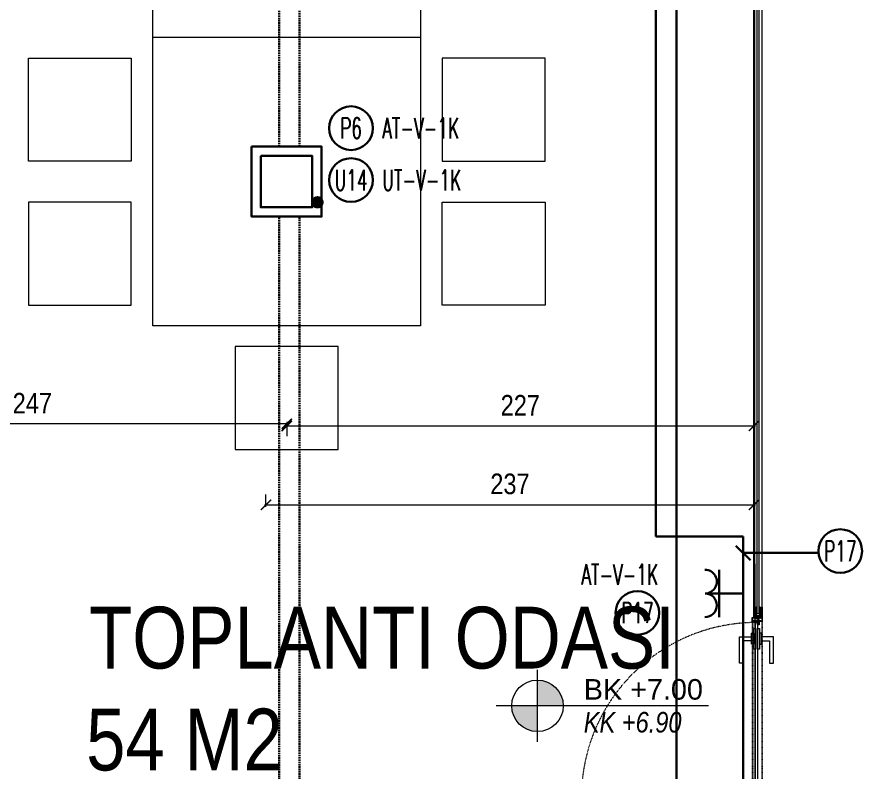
# Model space of a CAD drawing. Extents: x -1439 to 34962, y -872 to 8330.
# Drawn here: x 16938.9 to 17349.4, y 1810.6 to 2177.5 of the extents above; entities that cross this region are included whole.
import ezdxf
from ezdxf.enums import TextEntityAlignment as Align

# ---------------------------------------------------------------- set-up
doc = ezdxf.new("R2010")
doc.units = 0
for name, pattern in [('DASHDOT', [1, 0.5, -0.25, 0, -0.25]), ('DOT2', [0.125, 0, -0.125]), ('HIDDEN', [0.375, 0.25, -0.125])]:
    doc.linetypes.add(name, pattern=pattern)
doc.layers.get('0').update_dxf_attribs({"color": 9, "lineweight": 9})
doc.layers.get('Defpoints').update_dxf_attribs({"color": 9, "lineweight": 9})
for name, color, linetype, lineweight in [('0 @ 1', 9, 'Continuous', 9), ('05', 9, 'Continuous', 9), ('06C', 9, 'Continuous', 9), ('06D', 9, 'Continuous', 9), ('07K', 9, 'Continuous', 9), ('10', 9, 'Continuous', 9), ('15', 9, 'Continuous', 9), ('20', 9, 'DOT2', 9), ('21', 9, 'Continuous', 9), ('E-KABLO', 7, 'Continuous', 30), ('E-LINYE', 7, 'Continuous', 30), ('E-YAZI', 7, 'Continuous', 30), ('E-ÇİFTLİ PRİZ', 7, 'Continuous', 30)]:
    doc.layers.add(name, color=color, linetype=linetype, lineweight=lineweight)
doc.styles.add('Arial', font='arial.ttf', dxfattribs={"height": 2.5})
doc.styles.add('E-YAZI', font='txttw.shx')
doc.styles.add('MuuM_TEXT-ITALIC', font='ARIALNI.TTF')
doc.styles.add('MuuM_TEXT-STANDART', font='ARIALN.TTF')
doc.dimstyles.new('MuuM_DIM50', dxfattribs={"dimscale": 5, "dimtxt": 2, "dimasz": 1, "dimexe": 1, "dimexo": 1, "dimgap": 1, "dimtad": 1, "dimdec": 1, "dimrnd": 0.5, "dimdsep": 46, "dimtxsty": 'MuuM_TEXT-STANDART', "dimblk": 'ARCHTICK', "dimcen": 0, "dimdle": 0.15, "dimclrd": 256, "dimclre": 256, "dimclrt": 256, "dimadec": 0, "dimazin": 0, "dimtfac": 5, "dimtdec": 1, "dimtix": 1, "dimtmove": 2, "dimatfit": 3, "dimldrblk": 'DOT', "dimfxl": 3, "dimfxlon": 1, "dimtolj": 1, "dimlwd": -1, "dimlwe": -1, "dimarcsym": 0})
pattern_1 = [(225, (-604.72494, -2171.82614), (-0.0883883476, 0.0883883476), []), (135, (-604.72494, -2171.82614), (0.0883883476, 0.0883883476), [])]

# ---------------------------------------------------------------- blocks, each defined once
blk = doc.blocks.new('0_elevationtarget-p-bk')
h = blk.add_hatch(color=254)
h.paths.add_polyline_path([(2.5, 0, 0.414214), (0, 2.5), (0, 0)])
h.paths.add_polyline_path([(0, 0), (-2.5, 0, 0.414214), (0, -2.5)])
blk.add_line((0, -3.5), (0, 3.5))
blk.add_lwpolyline([(16.605, 0), (-4, 0)])
blk.add_circle((0, 0), 2.5)
at = {"style": 'Arial'}
blk.add_attdef('BITMISKOT', text='', height=2, dxfattribs=at).set_placement((4.5, 0), align=Align.BOTTOM_LEFT)
at = {"style": 'MuuM_TEXT-ITALIC'}
blk.add_attdef('FINISHINGFLOORLEVEL', text='', height=2, dxfattribs=at).set_placement((4.5, -0.592), align=Align.TOP_LEFT)
blk = doc.blocks.new('g-kapı kolu-p')
for points in [[(11.85, 8.21), (-0.95, 8.21), (-0.95, 2.41), (0.95, 2.41), (0.95, 6.31), (11.85, 6.31), (11.85, 8.21)], [(11.85, -8.21), (-0.95, -8.21), (-0.95, -2.41), (0.95, -2.41), (0.95, -6.31), (11.85, -6.31), (11.85, -8.21)]]:
    blk.add_lwpolyline(points)
for points in [[(-5, 0.5), (5, 0.5), (5, 1.5), (-5, 1.5)], [(-2.65, 1.5), (2.65, 1.5), (2.65, 2.41), (-2.65, 2.41)], [(-5, -1.5), (5, -1.5), (5, -0.5), (-5, -0.5)], [(-2.65, -1.5), (2.65, -1.5), (2.65, -2.41), (-2.65, -2.41)]]:
    blk.add_lwpolyline(points, close=True)
blk = doc.blocks.new('k-cambölme-kapı-p')
at = {"layer": '10'}
h = blk.add_hatch(dxfattribs=at)
h.set_pattern_fill('NET', color=256, angle=135, style=0)
h.set_pattern_definition([(135, (3753.7029, 560.85184), (-0.0883883476, -0.0883883476), []), (225, (3753.7029, 560.85184), (0.0883883476, -0.0883883476), [])])
h.paths.add_polyline_path([(2.08, -0.06), (2.08, 0.02), (2.07, 0.04), (2.05, 0.07), (2.01, 0.09), (1.98, 0.1), (1.97, 0.1), (1.97, -0.29), (1.94, -0.29), (1.94, -0.43), (1.88, -0.49), (1.67, -0.49), (1.82, -0.29), (1.73, -0.29), (1.53, -0.5), (1.44, -0.5), (1.62, -0.32), (1.62, -0.29), (1.51, -0.29), (1.34, -0.42), (1.32, -0.44), (1.3, -0.48), (1.29, -0.51), (1.26, -0.57), (1.26, -0.31), (1.32, -0.29), (1.23, -0.29), (1.23, -0.53), (1.23, -0.59), (1.24, -0.62), (1.26, -0.64), (3.47, -0.64), (3.47, -0.58), (3.38, -0.35), (3.38, -0.3), (3.42, -0.25), (3.42, -0.2), (3.38, -0.16), (2.73, -0.16), (2.74, -0.2), (2.91, -0.2, -1), (2.91, -0.25)])
h.paths.add_polyline_path([(2.05, -0.18), (2.05, -0.21), (2.08, -0.23), (2.11, -0.24), (2.15, -0.25), (2.95, -0.27), (2.92, -0.29), (2.55, -0.29), (2.54, -0.31), (2.52, -0.33), (2.5, -0.34), (2.48, -0.34), (2.46, -0.34), (2.44, -0.32), (2.42, -0.3), (2.08, -0.3), (1.99, -0.11), (1.99, -0.07), (2.05, -0.07)], flags=16)
h.paths.add_polyline_path([(2.41, -0.34), (2.51, -0.5), (2.08, -0.5), (2.08, -0.34)], flags=16)
h.paths.add_polyline_path([(2.55, -0.33), (2.89, -0.33), (2.94, -0.33), (3.28, -0.34, 0.166992), (3.34, -0.55), (2.72, -0.55), (2.55, -0.36)], flags=16)
h.paths.add_polyline_path([(3.02, -0.22), (3.02, -0.2), (3.33, -0.2, 0.10606), (3.29, -0.33), (3.01, -0.27)], flags=16)
h = blk.add_hatch(dxfattribs=at)
h.set_pattern_fill('NET', color=256, angle=135, style=0)
h.set_pattern_definition([(45, (474.94443, 2280.71206), (0.0883883476, -0.0883883476), []), (315, (474.94443, 2280.71206), (-0.0883883476, -0.0883883476), [])])
h.paths.add_polyline_path([(87.27, -0.16), (87.26, -0.2), (87.09, -0.2, 1), (87.09, -0.25), (87.92, -0.25), (87.92, -0.01), (87.93, 0.03), (87.96, 0.05), (88, 0.07), (88.03, 0.07), (88.03, -0.29), (88.06, -0.29), (88.06, -0.43), (88.12, -0.49), (88.33, -0.49), (88.18, -0.29), (88.27, -0.29), (88.47, -0.5), (88.56, -0.5), (88.38, -0.32), (88.38, -0.29), (88.49, -0.29), (88.66, -0.42), (88.68, -0.44), (88.7, -0.48), (88.71, -0.51), (88.74, -0.57), (88.74, -0.31), (88.68, -0.29), (88.77, -0.29), (88.77, -0.53), (88.77, -0.59), (88.76, -0.62), (88.74, -0.64), (86.53, -0.64), (86.53, -0.58), (86.62, -0.35), (86.62, -0.3), (86.58, -0.25), (86.58, -0.2), (86.62, -0.16)])
h.paths.add_polyline_path([(87.28, -0.55), (87.45, -0.36), (87.45, -0.33), (87.11, -0.33), (87.06, -0.33), (87.03, -0.31), (86.99, -0.27), (86.98, -0.22), (86.98, -0.2), (86.67, -0.2, -0.292264), (86.66, -0.55)], flags=16)
h.paths.add_polyline_path([(87.48, -0.51), (87.59, -0.51), (87.53, -0.43)], flags=16)
h.paths.add_polyline_path([(87.56, -0.4), (87.69, -0.5), (87.92, -0.5), (87.92, -0.34), (87.59, -0.34)], flags=16)
h.paths.add_polyline_path([(87.62, -0.53), (87.71, -0.62), (87.71, -0.53)], flags=16)
at = {"layer": '10', "linetype": 'DASHDOT', "ltscale": 0.05}
for points in [[(1.71, 2.14), (1.71, 4.9)], [(3.22, 3.63), (0.2, 3.63)], [(6.13, 1.44), (6.13, -0.55)]]:
    blk.add_lwpolyline(points, dxfattribs=at)
at = {"layer": '10'}
for points in [[(1.97, -0.29), (1.97, 2.13), (2.05, 2.13), (2.05, 2.28, 0.414214), (1.89, 2.44), (0.08, 2.44, 0.414214), (0, 2.36), (0, -2.36, 0.414214), (0.08, -2.44), (2.05, -2.44), (2.05, -2.25), (2.05, -2.23), (2.05, -2.23), (2.05, -2.23), (2.05, -2.23), (2.05, -2.23), (2.05, -0.89)], [(88.03, -0.29), (88.03, 2.13), (87.95, 2.13), (87.95, 2.28, -0.414214), (88.11, 2.44), (89.92, 2.44, -0.414214), (90, 2.36), (90, -2.36, -0.414214), (89.92, -2.44), (87.95, -2.44), (87.95, -2.25), (87.95, -2.23), (87.95, -2.23), (87.95, -2.23), (87.95, -2.23), (87.95, -2.23), (87.95, -0.89)], [(1.51, -0.29), (1.34, -0.42), (1.32, -0.44), (1.3, -0.48), (1.29, -0.51), (1.26, -0.57), (1.26, -0.31), (1.32, -0.29), (1.23, -0.29), (1.23, -0.53), (1.23, -0.59), (1.24, -0.62), (1.26, -0.64), (3.47, -0.64), (3.47, -0.58), (3.38, -0.35), (3.38, -0.3), (3.42, -0.25), (3.42, -0.2), (3.38, -0.16), (2.73, -0.16), (2.74, -0.2), (2.91, -0.2, -1), (2.91, -0.25, -1)], [(88.49, -0.29), (88.66, -0.42), (88.68, -0.44), (88.7, -0.48), (88.71, -0.51), (88.74, -0.57), (88.74, -0.31), (88.68, -0.29), (88.77, -0.29), (88.77, -0.53), (88.77, -0.59), (88.76, -0.62), (88.74, -0.64), (86.53, -0.64), (86.53, -0.58), (86.62, -0.35), (86.62, -0.3), (86.58, -0.25), (86.58, -0.2), (86.62, -0.16), (87.27, -0.16), (87.26, -0.2), (87.09, -0.2, 1), (87.09, -0.25, 1)], [(86.66, -0.55), (87.28, -0.55), (87.45, -0.36), (87.45, -0.33), (87.11, -0.33), (87.06, -0.33), (87.03, -0.31), (86.99, -0.27), (86.98, -0.22), (86.98, -0.2), (86.67, -0.2, 1)]]:
    blk.add_lwpolyline(points, format="xyb", dxfattribs=at)
for points in [[(1.82, 2.27), (0.16, 2.27), (0.16, 2.03), (0.38, 2.03), (0.38, 1.92), (0.22, 1.92), (0.22, 1.16), (0.35, 1.16), (0.35, -0.41), (0.22, -0.41), (0.22, -1.23), (0.36, -1.23), (0.36, -1.38), (0.16, -1.38), (0.16, -2.24), (1.82, -2.24), (1.82, -1.72), (1.62, -1.72), (1.62, -1.58), (1.82, -1.58), (1.82, -1.37), (1.61, -1.37), (1.61, -1.24), (1.74, -1.24), (1.74, -0.85), (1.06, -0.85), (1.06, -0.13), (1.5, -0.13), (1.5, 1.92), (1.57, 2.03), (1.82, 2.03), (1.82, 2.27)], [(0.69, 3.63), (0.69, 2.44)], [(0.69, 2.27), (0.69, -0.24), (1.06, -0.24)], [(1.06, 2.44), (1.06, 2.86)], [(1.06, -0.13), (1.06, 2.27)], [(1.5, 1.92), (1.06, 1.92)], [(1.17, 1.92), (1.17, -0.13)], [(2.91, -0.25), (2.08, -0.06), (2.08, 0.02), (2.07, 0.04), (2.05, 0.07), (2.01, 0.09), (1.98, 0.1), (1.97, 0.1)], [(3.84, 0.88), (2.63, 3.22)], [(4.07, 1.27), (2.67, 3.99)], [(8.14, 0.88), (8.14, 1.27), (4.07, 1.27)], [(5.3, 0.88), (5.3, -0.16)], [(5.5, 1.27), (5.77, 0.97), (5.77, 0.88)], [(5.59, 0.88), (5.59, -0.16)], [(6.76, 1.27), (6.49, 0.97), (6.49, 0.88)], [(6.67, 0.88), (6.67, -0.16)], [(6.96, 0.88), (6.96, -0.16)], [(87.09, -0.25), (87.92, -0.25), (87.92, -0.01), (87.93, 0.03), (87.96, 0.05), (88, 0.07), (88.03, 0.07)], [(88.18, 2.27), (89.84, 2.27), (89.84, 2.03), (89.62, 2.03), (89.62, 1.92), (89.78, 1.92), (89.78, 1.16), (89.65, 1.16), (89.65, -0.41), (89.78, -0.41), (89.78, -1.23), (89.64, -1.23), (89.64, -1.38), (89.84, -1.38), (89.84, -2.24), (88.18, -2.24), (88.18, -1.72), (88.38, -1.72), (88.38, -1.58), (88.18, -1.58), (88.18, -1.37), (88.39, -1.37), (88.39, -1.24), (88.26, -1.24), (88.26, -0.85), (88.94, -0.85), (88.94, -0.13), (88.5, -0.13), (88.5, 1.92), (88.43, 2.03), (88.18, 2.03), (88.18, 2.27)], [(2.05, -0.89), (3.59, -0.89), (3.59, -0.64), (1.23, -0.64), (1.23, -0.29), (1.97, -0.29)], [(1.62, -0.29), (1.62, -0.32), (1.44, -0.5), (1.53, -0.5), (1.73, -0.29)], [(1.82, -0.29), (1.67, -0.49), (1.88, -0.49), (1.94, -0.43), (1.94, -0.29)], [(3.34, -0.55), (2.72, -0.55), (2.55, -0.36), (2.55, -0.33), (2.89, -0.33), (2.94, -0.33)], [(3.28, -0.34), (3.28, -0.34), (2.94, -0.33)], [(3.01, -0.27), (3.02, -0.22), (3.02, -0.2), (3.33, -0.2)], [(3.01, -0.27), (3.29, -0.33), (3.29, -0.33)], [(4.06, -0.16), (4.06, -0.55), (8.14, -0.55)], [(8.14, -0.55), (8.14, -0.16)], [(87.95, -0.89), (86.41, -0.89), (86.41, -0.64), (88.77, -0.64), (88.77, -0.29), (88.03, -0.29)], [(87.59, -0.51), (87.53, -0.43), (87.48, -0.51), (87.59, -0.51)], [(88.18, -0.29), (88.33, -0.49), (88.12, -0.49), (88.06, -0.43), (88.06, -0.29)], [(88.38, -0.29), (88.38, -0.32), (88.56, -0.5), (88.47, -0.5), (88.27, -0.29)]]:
    blk.add_lwpolyline(points, dxfattribs=at)
for points in [[(1.99, -0.07), (2.05, -0.07), (2.05, -0.18), (2.05, -0.21), (2.08, -0.23), (2.11, -0.24), (2.15, -0.25), (2.95, -0.27), (2.92, -0.29), (2.55, -0.29), (2.54, -0.31), (2.52, -0.33), (2.5, -0.34), (2.48, -0.34), (2.46, -0.34), (2.44, -0.32), (2.42, -0.3), (2.08, -0.3), (1.99, -0.11)], [(2.08, -0.5), (2.08, -0.34), (2.41, -0.34), (2.51, -0.5), (2.51, -0.5)], [(87.92, -0.5), (87.92, -0.34), (87.59, -0.34), (87.56, -0.4), (87.69, -0.5)], [(87.62, -0.53), (87.71, -0.53), (87.71, -0.62)]]:
    blk.add_lwpolyline(points, close=True, dxfattribs=at)
blk.add_circle((1.71, 3.65), 1.02, dxfattribs=at)
for centre, start, end in [((3.6, -0.37), 176.143, 214.0649), ((3.6, -0.37), 148.8979, 173.1144), ((86.4, -0.37), 325.9351, 31.1021)]:
    blk.add_arc(centre, 0.322, start, end, dxfattribs=at)
at = {"layer": '15', "linetype": 'DOT2'}
blk.add_lwpolyline([(2.48, 0.36), (2.48, 85.36)], dxfattribs=at)
at = {"layer": '15'}
blk.add_lwpolyline([(2.58, 0.88), (87.42, 0.88), (87.52, 0.78), (87.52, -0.05), (87.42, -0.16), (2.58, -0.16), (2.58, -0.16), (2.48, -0.05), (2.48, 0.78), (2.58, 0.88)], dxfattribs=at)
at = {"layer": '15', "linetype": 'DOT2'}
blk.add_arc((2.48, 0.36), 85.04, 0, 90, dxfattribs=at)
at = {"layer": '20'}
for p, q in [((87.95, 2.43), (2.05, 2.43)), ((87.95, 2.13), (2.05, 2.13)), ((87.95, -2.23), (2.05, -2.23)), ((87.95, -2.44), (2.05, -2.44))]:
    blk.add_line(p, q, dxfattribs=at)
at = {"layer": '06C', "xscale": -1}
blk.add_blockref('g-kapı kolu-p', (79.64, 0.38), dxfattribs=at)
blk = doc.blocks.new('p-strahle-alüminyumdoğramaprofili')
at = {"layer": '10'}
h = blk.add_hatch(dxfattribs=at)
h.set_pattern_fill('NET', color=256, angle=315, style=0)
h.set_pattern_definition(pattern_1)
h.paths.add_polyline_path([(-4.62, 2.65), (-4.68, 2.65), (-4.72, 2.75), (-4.72, 2.8), (-4.69, 2.8), (-4.69, 2.92), (-4.98, 2.92), (-4.98, 2.8), (-4.95, 2.8), (-4.99, 2.65), (-5.08, 2.66), (-5.25, 2.28), (-5.14, 2.28), (-5.14, 2.33), (-4.98, 2.52, 0.2599), (-4.9, 2.28), (-4.66, 2.28, 0.382682)])
h.paths.add_polyline_path([(-4.86, 2.52), (-4.67, 2.52, -2.16717)], flags=16)
h = blk.add_hatch(dxfattribs=at)
h.set_pattern_fill('NET', color=256, angle=315, style=0)
h.set_pattern_definition(pattern_1)
h.paths.add_polyline_path([(-4.62, 0.88), (-4.68, 0.88), (-4.72, 0.77), (-4.72, 0.73), (-4.69, 0.73), (-4.69, 0.6), (-4.98, 0.6), (-4.98, 0.73), (-4.95, 0.73), (-4.99, 0.88), (-5.08, 0.87), (-5.25, 1.24), (-5.14, 1.24), (-5.14, 1.2), (-4.98, 1.01, -0.2599), (-4.9, 1.24), (-4.66, 1.24, -0.382682)])
h.paths.add_polyline_path([(-4.86, 1), (-4.67, 1, 2.16717)], flags=16)
h = blk.add_hatch(dxfattribs=at)
h.set_pattern_fill('NET', color=256, angle=315, style=0)
h.set_pattern_definition([(225, (-608.45214, -2173.53612), (-0.0883883476, 0.0883883476), []), (135, (-608.45214, -2173.53612), (0.0883883476, 0.0883883476), [])])
h.paths.add_polyline_path([(-3.45, 2.28), (-3.45, 2.57), (-4.49, 2.57), (-4.49, 2.28)])
h = blk.add_hatch(dxfattribs=at)
h.set_pattern_fill('NET', color=256, angle=315, style=0)
h.set_pattern_definition([(225, (-608.45214, -2180.04526), (-0.0883883476, 0.0883883476), []), (135, (-608.45214, -2180.04526), (0.0883883476, 0.0883883476), [])])
h.paths.add_polyline_path([(-3.45, 0.93), (-3.45, 1.24), (-4.49, 1.24), (-4.49, 0.93)])
h = blk.add_hatch(dxfattribs=at)
h.set_pattern_fill('NET', color=256, angle=315, style=0)
h.set_pattern_definition([(225, (-629.50454, -2177.58922), (-0.0883883476, 0.0883883476), []), (135, (-629.50454, -2177.58922), (0.0883883476, 0.0883883476), [])])
h.paths.add_polyline_path([(0, 0.68), (0, 1.75), (-0.18, 1.75), (-0.18, 0.68)])
for points in [[(-5.08, 2.66), (-5.25, 2.28)], [(-5.09, 0.88), (-5.25, 1.24)], [(-4.98, 2.52), (-5.14, 2.33), (-5.14, 2.28)], [(-4.98, 1.01), (-5.14, 1.2), (-5.14, 1.24)], [(-4.92, 3.6), (-4.92, 3.16), (-4.61, 3.16), (-4.61, 2.87), (-4.52, 2.87), (-4.62, 2.65), (-4.68, 2.65), (-4.72, 2.75), (-4.72, 2.8), (-4.69, 2.8), (-4.69, 3.05), (-4.98, 3.05), (-4.98, 2.8), (-4.95, 2.8), (-4.99, 2.65), (-5.08, 2.66), (-5.07, 3.76), (-0.11, 3.76)], [(-4.69, 2.92), (-4.98, 2.92)], [(-4.71, 0.6), (-4.98, 0.6)], [(-2.83, 0.2), (-2.67, 0.2), (-2.67, -0.04), (-4.87, -0.04), (-4.87, 0.19), (-4.57, 0.19), (-4.57, 0.73), (-2.67, 0.73)], [(-4.52, 2.87), (-4.49, 2.87), (-4.49, 2.26)], [(-4.49, 0.93), (-4.49, 0.93), (-4.49, 1.26)], [(-3.45, 2.26), (-3.45, 2.57)], [(-3.45, 1.26), (-3.45, 0.93)], [(-2.08, 0.93), (-2.08, 2.57)], [(-0.18, 0.68), (0, 0.68), (0, 1.75)], [(-0.18, 1.75), (0, 1.75)]]:
    blk.add_lwpolyline(points, dxfattribs=at)
for points in [[(-0.18, 2.74), (-0.18, 2.21), (0, 2.21), (0, 2.08), (-0.18, 2.08), (-0.18, 0.43), (0, 0.43), (0, 0), (-0.12, 0), (-0.12, -0.24), (-5.09, -0.24), (-5.09, 0.88), (-4.98, 0.88), (-4.94, 0.7), (-4.99, 0.7), (-4.99, 0.33), (-4.71, 0.33), (-4.71, 0.88), (-4.56, 0.88), (-4.52, 0.93), (-1.28, 0.93), (-1.2, 1.22), (-0.9, 1.22), (-0.9, 0.62), (-0.58, 0.62), (-0.58, 2.74)], [(-2.03, 0.78), (-1.35, 0.78), (-1.35, 0.08), (-1.28, 0.04), (-1.28, -0.04), (-2.09, -0.04), (-2.09, 0.1), (-2.03, 0.15)]]:
    blk.add_lwpolyline(points, close=True, dxfattribs=at)
for points in [[(-0.57, 3.26), (-0.57, 3.62), (-4.89, 3.62), (-4.89, 3.65, 0.561743), (-4.97, 3.66, 0.595966), (-4.92, 3.6, -2.204878)], [(-4.67, 2.52), (-4.86, 2.52, 1)], [(-4.67, 1), (-4.86, 1, -1)], [(-4.61, 2.87), (-4.49, 3.45, -0.833203), (-4.18, 3.44, -0.447088)], [(-4.49, 2.57), (-1.23, 2.57, -0.414214), (-0.9, 2.25), (-0.9, 1.22)], [(-4.18, 3.44), (-4.18, 2.99, 0.414214), (-4.07, 2.89), (-0.82, 2.89), (-0.82, 3.62)], [(-2.67, 0.73), (-2.67, 0.32), (-2.83, 0.32, 1), (-2.83, 0.2, -1)], [(-0.11, 3.76), (-0.11, 3.62), (-0.45, 3.62), (-0.45, 3.14, -1), (-0.66, 3.14)], [(-0.66, 3.14, -0.305404), (-0.57, 3.26, -5.773092)]]:
    blk.add_lwpolyline(points, format="xyb", dxfattribs=at)
for centre, radius, start, end in [((-4.73, 2.47), 0.253, 168.6676, 234.1258), ((-4.73, 1.06), 0.253, 125.8742, 191.3324), ((-4.77, 2.44), 0.125, 139.5402, 40.4598), ((-4.77, 1.08), 0.125, 319.5402, 220.4598), ((-4.84, 2.48), 0.273, 305.9738, 36.4289), ((-4.84, 1.04), 0.273, 323.5711, 54.0262)]:
    blk.add_arc(centre, radius, start, end, dxfattribs=at)
blk = doc.blocks.new('_ArchTick')
at = {"color": 0, "linetype": 'ByBlock', "const_width": 0.15}
blk.add_lwpolyline([(-0.5, -0.5), (0.5, 0.5)], dxfattribs=at)
blk = doc.blocks.new('*D735')
at = {"transparency": 16777216}
for p, q in [((17059.85, 1939.48), (17059.85, 1945.48)), ((17296.85, 1939.48), (17296.85, 1945.48)), ((17059.1, 1940.48), (17297.6, 1940.48))]:
    blk.add_line(p, q, dxfattribs=at)
at = {"layer": 'Defpoints', "color": 0, "transparency": 16777216}
for p in [(17296.85, 1940.48), (17059.85, 1376.04), (17296.85, 1376.04)]:
    blk.add_point(p, dxfattribs=at)
at = {"transparency": 16777216, "xscale": 5, "yscale": 5, "zscale": 5, "rotation": 180}
blk.add_blockref('_ArchTick', (17059.85, 1940.48), dxfattribs=at)
at = {"transparency": 16777216, "xscale": 5, "yscale": 5, "zscale": 5}
blk.add_blockref('_ArchTick', (17296.85, 1940.48), dxfattribs=at)
at = {"transparency": 16777216, "insert": (17178.35, 1950.59), "char_height": 10, "attachment_point": 5, "style": 'MuuM_TEXT-STANDART'}
blk.add_mtext('\\A1;237', dxfattribs=at)
blk = doc.blocks.new('_Dot')
at = {"color": 0, "linetype": 'ByBlock', "lineweight": -2}
blk.add_line((-0.5, 0), (-1, 0), dxfattribs=at)
at = {"color": 0, "linetype": 'ByBlock', "const_width": 0.5}
blk.add_lwpolyline([(-0.25, 0, 1), (0.25, 0, 1)], format="xyb", close=True, dxfattribs=at)
blk = doc.blocks.new('*D737')
at = {"transparency": 16777216}
for p, q in [((17069.22, 1978.83), (17297.56, 1978.83)), ((17069.97, 1979.83), (17069.97, 1973.83)), ((17296.81, 1979.83), (17296.81, 1973.83))]:
    blk.add_line(p, q, dxfattribs=at)
at = {"layer": 'Defpoints', "color": 0, "transparency": 16777216}
for p in [(17069.97, 2027.5), (17296.81, 2027.5), (17296.81, 1978.83)]:
    blk.add_point(p, dxfattribs=at)
at = {"transparency": 16777216, "xscale": 5, "yscale": 5, "zscale": 5, "rotation": 180}
blk.add_blockref('_ArchTick', (17069.97, 1978.83), dxfattribs=at)
at = {"transparency": 16777216, "xscale": 5, "yscale": 5, "zscale": 5}
blk.add_blockref('_ArchTick', (17296.81, 1978.83), dxfattribs=at)
at = {"transparency": 16777216, "insert": (17183.39, 1988.85), "char_height": 10, "attachment_point": 5, "style": 'MuuM_TEXT-STANDART'}
blk.add_mtext('\\A1;227', dxfattribs=at)
blk = doc.blocks.new('*D738')
at = {"transparency": 16777216}
for p, q in [((17070.72, 1979.83), (16822.09, 1979.83)), ((16822.84, 1980.83), (16822.84, 1974.83)), ((17069.97, 1980.83), (17069.97, 1974.83))]:
    blk.add_line(p, q, dxfattribs=at)
at = {"layer": 'Defpoints', "color": 0, "transparency": 16777216}
for p in [(16822.84, 2025.5), (17069.97, 2027.5), (16822.84, 1979.83)]:
    blk.add_point(p, dxfattribs=at)
at = {"transparency": 16777216, "xscale": 5, "yscale": 5, "zscale": 5, "rotation": 180}
blk.add_blockref('_ArchTick', (16822.84, 1979.83), dxfattribs=at)
at = {"transparency": 16777216, "xscale": 5, "yscale": 5, "zscale": 5}
blk.add_blockref('_ArchTick', (17069.97, 1979.83), dxfattribs=at)
at = {"transparency": 16777216, "insert": (16946.4, 1989.85), "char_height": 10, "attachment_point": 5, "style": 'MuuM_TEXT-STANDART'}
blk.add_mtext('\\A1;247', dxfattribs=at)
blk = doc.blocks.new('E-DÖŞEME BUAT')
at = {"layer": 'E-YAZI', "color": 3}
blk.add_lwpolyline([(-34, 34), (0, 34), (0, 0), (-34, 0)], close=True, dxfattribs=at)
at = {"layer": 'E-YAZI', "color": 5}
blk.add_lwpolyline([(-29.5, 29.5), (-4.5, 29.5), (-4.5, 4.5), (-29.5, 4.5)], close=True, dxfattribs=at)
blk = doc.blocks.new('100_ÇİFTLİ PRİZ')
at = {"layer": 'E-ÇİFTLİ PRİZ', "color": 4}
for p, q in [((0, 3.862), (0, 0)), ((-2.4, 2.425), (2.4, 2.425))]:
    blk.add_line(p, q, dxfattribs=at)
for centre, start, end in [((-1.2, 3.87), 179.60828, 359.60828), ((1.2, 3.87), 180.39172, 0.39172)]:
    blk.add_arc(centre, 1.2, start, end, dxfattribs=at)

msp = doc.modelspace()

# ---------------------------------------------------------------- linework, layer by layer
msp.add_lwpolyline([(16822.84, 2869.5), (17296.81, 2869.24), (17297.31, 1720.48), (16885.04, 1720.5), (16885.04, 1794.5), (16820.84, 1794.5), (16820.84, 2410.5), (16882.84, 2410.5), (16882.84, 2494.5), (16822.84, 2494.5), (16822.84, 2869.5)])
at = {"layer": '05'}
for p, q in [((17004.97, 2167.5), (17004.97, 2307.5)), ((17004.97, 2167.5), (17004.97, 2307.5)), ((17134.97, 2307.5), (17134.97, 2167.5)), ((17134.97, 2307.5), (17134.97, 2167.5)), ((17134.97, 2167.5), (17004.97, 2167.5)), ((17134.97, 2167.5), (17004.97, 2167.5)), ((17004.97, 2027.5), (17004.97, 2167.5)), ((17004.97, 2027.5), (17004.97, 2167.5)), ((17134.97, 2167.5), (17134.97, 2027.5)), ((17134.97, 2167.5), (17134.97, 2027.5)), ((17134.97, 2027.5), (17004.97, 2027.5)), ((17134.97, 2027.5), (17004.97, 2027.5))]:
    msp.add_line(p, q, dxfattribs=at)
for points in [[(16994.47, 2157.5), (16994.47, 2107.5), (16944.47, 2107.5), (16944.47, 2157.5)], [(16994.47, 2157.5), (16994.47, 2107.5), (16944.47, 2107.5), (16944.47, 2157.5)], [(17145.47, 2157.5), (17145.47, 2107.5), (17195.47, 2107.5), (17195.47, 2157.5)], [(17145.47, 2157.5), (17145.47, 2107.5), (17195.47, 2107.5), (17195.47, 2157.5)], [(16994.47, 2037.5), (16994.47, 2087.5), (16944.47, 2087.5), (16944.47, 2037.5)], [(16994.47, 2037.5), (16994.47, 2087.5), (16944.47, 2087.5), (16944.47, 2037.5)], [(17145.47, 2037.5), (17145.47, 2087.5), (17195.47, 2087.5), (17195.47, 2037.5)], [(17145.47, 2037.5), (17145.47, 2087.5), (17195.47, 2087.5), (17195.47, 2037.5)], [(17094.97, 2017.43), (17044.97, 2017.43), (17044.97, 1967.43), (17094.97, 1967.43)], [(17094.97, 2017.43), (17044.97, 2017.43), (17044.97, 1967.43), (17094.97, 1967.43)]]:
    msp.add_lwpolyline(points, close=True, dxfattribs=at)
at = {"layer": '06D'}
for points in [[(17296.81, 1890.76), (17296.81, 2864.27)], [(17300.81, 1890.76), (17300.81, 2864.29)]]:
    msp.add_lwpolyline(points, dxfattribs=at)
at = {"layer": '15'}
for points in [[(17298.31, 2867.28), (17298.31, 1887.77)], [(17299.31, 1887.77), (17299.31, 2867.28)]]:
    msp.add_lwpolyline(points, dxfattribs=at)
at = {"layer": 'E-KABLO', "color": 6, "ltscale": 40}
for p, q in [((17249.15, 3225.55), (17249.15, 1925.09)), ((17259.15, 2869.44), (17259.15, 2097.43)), ((17259.15, 2097.43), (17259.15, 1395.63)), ((17084.87, 2087.43), (17083.37, 2087.43)), ((17291.64, 1925.09), (17249.15, 1925.09)), ((17291.64, 1596.53), (17291.64, 1925.09))]:
    msp.add_line(p, q, dxfattribs=at)
at = {"layer": 'E-KABLO', "color": 6, "linetype": 'HIDDEN', "ltscale": 3}
for p, q in [((17066.2, 2114.5), (17066.2, 2360.5)), ((17066.2, 1563.95), (17066.2, 2080.5))]:
    msp.add_line(p, q, dxfattribs=at)
at = {"layer": 'E-KABLO', "color": 4, "linetype": 'HIDDEN', "ltscale": 3}
for p, q in [((17076.2, 2114.5), (17076.2, 2360.5)), ((17076.2, 1553.95), (17076.2, 2080.5))]:
    msp.add_line(p, q, dxfattribs=at)
at = {"layer": 'E-KABLO', "color": 4, "linetype": 'Continuous', "const_width": 3}
msp.add_lwpolyline([(17084.87, 2085.93, -1), (17084.87, 2088.93, -1)], format="xyb", close=True, dxfattribs=at)
at = {"layer": 'E-KABLO', "color": 7, "linetype": 'Continuous'}
for centre in [(17101.16, 2123.45), (17101.16, 2098.23), (17338.75, 1918.01), (17240.26, 1887.97)]:
    msp.add_circle(centre, 10.61, dxfattribs=at)
at = {"layer": 'E-LINYE', "color": 7, "linetype": 'Continuous'}
for p, q in [((17288.08, 1920.64), (17295.19, 1913.61)), ((17291.64, 1917.13), (17328.18, 1917.13))]:
    msp.add_line(p, q, dxfattribs=at)

# ---------------------------------------------------------------- block references
at = {"layer": '0 @ 1', "linetype": 'Continuous', "rotation": 270}
msp.add_blockref('p-strahle-alüminyumdoğramaprofili', (17297.05, 1885.68), dxfattribs=at)
at = {"layer": '07K', "rotation": 90}
msp.add_blockref('k-cambölme-kapı-p', (17298.45, 1795.79), dxfattribs=at)
at = {"layer": '21', "xscale": 5, "yscale": 5, "zscale": 5}
msp.add_blockref('0_elevationtarget-p-bk', (17191.71, 1842.84), dxfattribs=at).add_auto_attribs({'BITMISKOT': 'BK +7.00', 'FINISHINGFLOORLEVEL': 'KK +6.90'})
at = {"layer": 'E-YAZI', "color": 1}
msp.add_blockref('E-DÖŞEME BUAT', (17086.84, 2080.5), dxfattribs=at)
at = {"layer": 'E-ÇİFTLİ PRİZ', "xscale": 4.799999999999999, "yscale": 4.799999999999999, "zscale": 4.799999999999999, "rotation": 89.99999999999999}
msp.add_blockref('100_ÇİFTLİ PRİZ', (17291.64, 1897.43), dxfattribs=at)

# ---------------------------------------------------------------- texts
at = {"style": 'MuuM_TEXT-STANDART'}
for s, p in [('TOPLANTI ODASI', (16973.9, 1860.97)), ('54 M2', (16972.52, 1811.47))]:
    msp.add_text(s, height=30, dxfattribs=at).set_placement(p)
at = {"layer": 'E-KABLO', "color": 3, "linetype": 'Continuous', "style": 'E-YAZI', "width": 0.6}
for s, p in [('P6', (17101.16, 2123.45)), ('U14', (17101.16, 2098.23)), ('P17', (17338.75, 1918.01)), ('P17', (17240.26, 1887.97))]:
    msp.add_text(s, height=10, dxfattribs=at).set_placement(p, align=Align.MIDDLE_CENTER)
at = {"layer": 'E-YAZI', "color": 3, "style": 'E-YAZI', "width": 0.6}
for s, p in [('AT-V-1K', (17116.34, 2118.45, 0)), ('UT-V-1K', (17116.34, 2093.23, 0)), ('AT-V-1K', (17213.03, 1901.62))]:
    msp.add_text(s, height=10, dxfattribs=at).set_placement(p)

# ---------------------------------------------------------------- dimensions: what is measured, and where the dimension line sits
for base, p1, p2, picture, middle in [((16822.84, 1979.83), (17069.97, 2027.5), (16822.84, 2025.5), '*D738', (16946.4, 1989.85)), ((17296.81, 1978.83), (17069.97, 2027.5), (17296.81, 2027.5), '*D737', (17183.39, 1988.85)), ((17296.85, 1940.48), (17059.85, 1376.04), (17296.85, 1376.04), '*D735', (17178.35, 1950.59))]:
    dim = msp.add_linear_dim(base=base, p1=p1, p2=p2, dimstyle='MuuM_DIM50', override={"dimfxl": 0.2})
    dim.commit()
    dim.dimension.update_dxf_attribs({"geometry": picture, "text_midpoint": middle})

doc.saveas('drawing.dxf')
